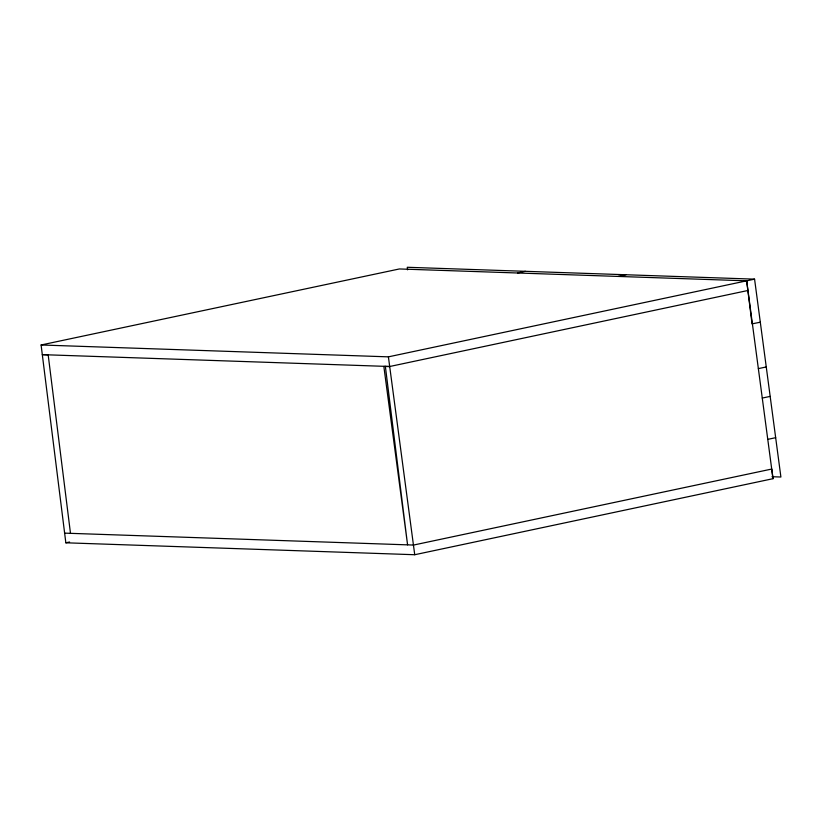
<?xml version="1.0" encoding="UTF-8"?>
<svg xmlns="http://www.w3.org/2000/svg" width="822" height="822" viewBox="0 0 822 822"><rect width="100%" height="100%" fill="white"/><g stroke="black" fill="none" stroke-linecap="round" stroke-linejoin="round"><path stroke-width="1.23" d="M41.1 344.983L399.369 268.958L746.674 280.826L772.999 478.692L414.73 554.727L65.842 542.797L41.1 344.983L388.405 356.851L754.575 279.151L780.9 477.017L771.992 476.719M517.521 272.996L525.412 271.311M618.103 276.428L626.004 274.753M385.354 366.365L407.578 544.852L383.843 366.448L389.69 366.509L747.958 290.485M746.674 280.826L752.038 323.868L760.299 322.203M758.357 368.626L766.258 366.951M65.842 542.797L69.593 542.006M762.271 398.064L770.173 396.389M767.769 439.359L775.67 437.684M754.575 279.151L407.27 267.273L407.589 269.811M389.69 366.509L42.302 354.642L48.169 354.837L70.487 533.334M64.63 533.139L413.528 545.058L771.796 469.033L772.999 478.692M388.405 356.851L414.73 554.727"/></g></svg>
